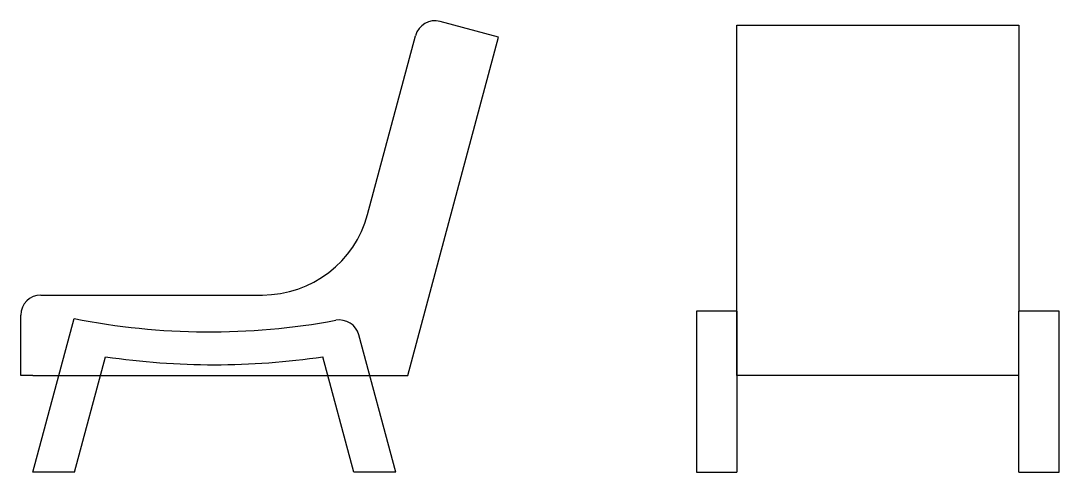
# Model space of a CAD drawing. Header units: millimetres. Extents: x 18.1 to 43.9, y 7.5 to 18.7.
import ezdxf

# ---------------------------------------------------------------- set-up
doc = ezdxf.new("R2010")
doc.units = ezdxf.units.MM
doc.layers.add('Corp', color=1, linetype='Continuous')

msp = doc.modelspace()

# ---------------------------------------------------------------- linework, layer by layer
at = {"layer": 'Corp'}
for p, q in [((30, 18.276), (28.551, 18.664)), ((35.905, 9.872), (35.905, 18.572)), ((35.905, 18.572), (42.905, 18.572)), ((42.905, 18.572), (42.905, 11.472)), ((26.75, 13.873), (27.938, 18.31)), ((27.748, 9.872), (30, 18.276)), ((18.648, 11.872), (24.142, 11.872)), ((18.148, 9.872), (18.148, 11.372)), ((34.905, 11.472), (34.905, 9.872)), ((35.905, 11.472), (34.905, 11.472)), ((35.905, 11.472), (35.905, 9.872)), ((43.905, 11.472), (42.905, 11.472)), ((42.905, 7.472), (42.905, 11.472)), ((43.905, 9.872), (43.905, 11.472)), ((18.448, 7.472), (19.47, 11.287)), ((27.448, 7.472), (26.534, 10.883)), ((19.483, 7.472), (20.252, 10.341)), ((26.413, 7.472), (25.644, 10.341)), ((18.448, 9.872), (18.148, 9.872)), ((18.448, 9.872), (27.748, 9.872)), ((34.905, 9.872), (34.905, 7.472)), ((42.905, 9.872), (35.905, 9.872)), ((35.905, 9.872), (35.905, 7.472)), ((43.905, 7.472), (43.905, 9.872)), ((19.483, 7.472), (18.448, 7.472)), ((27.448, 7.472), (26.413, 7.472)), ((34.905, 7.472), (35.905, 7.472)), ((42.905, 7.472), (43.905, 7.472))]:
    msp.add_line(p, q, dxfattribs=at)
for centre, radius, start, end in [((28.421, 18.181), 0.5, 75, 165), ((24.142, 14.572), 2.7, 270, 345), ((18.648, 11.372), 0.5, 90, 180), ((22.824, 28.258), 17.3, 258.8214, 280.4456), ((26.051, 10.753), 0.5, 15, 100.4456), ((22.948, 28.441), 18.3, 261.5278, 278.4722)]:
    msp.add_arc(centre, radius, start, end, dxfattribs=at)

doc.saveas('drawing.dxf')
